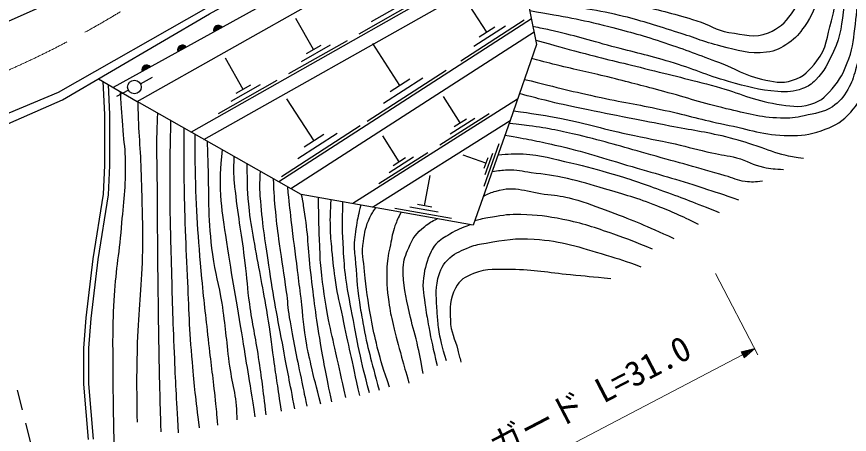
# Model space of a CAD drawing. Units: millimetres, scale not verified. Extents: x 40000 to 680000, y 20000 to 380000.
# Drawn here: x 397994 to 459033, y 240542 to 271141 of the extents above; entities that cross this region are included whole.
import ezdxf
from ezdxf.enums import TextEntityAlignment as Align

# ---------------------------------------------------------------- set-up
doc = ezdxf.new("R2010")
doc.units = ezdxf.units.MM
doc.header["$LTSCALE"] = 1000
doc.linetypes.add('CHAIN', pattern=[18.5, 12, -1.5, 3.5, -1.5])
for name, color, linetype, lineweight in [('M-BGD', 7, 'Continuous', 25), ('M-BMK', 2, 'CHAIN', 13), ('M-STR-HTXT', 7, 'Continuous', 13)]:
    doc.layers.add(name, color=color, linetype=linetype, lineweight=lineweight)
doc.styles.add('ＭＳ ゴシック', font='')
doc.styles.get('ＭＳ ゴシック').set_extended_font_data('MS Gothic')

msp = doc.modelspace()

# ---------------------------------------------------------------- linework, layer by layer
at = {"layer": 'M-BGD'}
for p, q in [((406834, 264917), (433875, 280173)), ((434668, 276203), (410795, 262675)), ((411718, 262153), (434875, 275185)), ((427339, 272280), (423075, 269863)), ((432472, 270005), (430877, 272477)), ((426112, 271960), (423980, 270752)), ((419749, 268732), (418456, 271014)), ((435727, 270992), (417213, 259045)), ((435188, 270883), (430554, 267892)), ((433830, 270444), (431513, 268948)), ((418083, 258552), (435920, 270041)), ((433051, 270379), (431893, 269631)), ((422212, 269374), (417933, 266950)), ((426085, 266099), (424096, 269180)), ((420980, 269053), (418841, 267841)), ((420284, 269036), (419214, 268429)), ((414599, 265817), (413302, 268107)), ((429470, 267193), (423693, 263465)), ((404001, 266593), (406834, 264917)), ((407068, 266225), (407949, 266698)), ((417070, 266461), (412777, 264028)), ((415835, 266139), (413688, 264923)), ((427778, 266646), (424889, 264782)), ((426807, 266565), (425362, 265633)), ((406186, 265754), (405303, 265285)), ((415136, 266121), (414063, 265513)), ((419798, 262042), (417810, 265123)), ((434714, 265106), (422643, 257442)), ((430514, 263355), (429284, 265291)), ((432636, 264023), (429006, 261719)), ((431575, 263689), (429760, 262537)), ((423184, 263136), (417406, 259408)), ((424067, 257188), (434162, 263525)), ((430968, 263643), (430060, 263067)), ((421491, 262589), (418602, 260725)), ((420520, 262508), (419076, 261576)), ((426043, 260508), (424828, 262421)), ((433349, 261820), (432249, 258704)), ((428140, 261169), (424553, 258892)), ((427091, 260838), (425298, 259700)), ((426491, 260793), (425594, 260224)), ((432383, 260409), (430721, 260995)), ((432521, 260798), (432246, 260019)), ((432866, 261114), (432316, 259556)), ((427898, 257275), (428297, 259494)), ((429878, 256346), (425718, 257094)), ((428888, 256811), (426808, 257185)), ((428418, 257182), (427378, 257369)), ((398020, 243787), (398394, 242334)), ((398643, 241366), (399016, 239913))]:
    msp.add_line(p, q, dxfattribs=at)
for points in [[(459366, 304159), (453613, 301230), (451518, 300022), (404128, 274241), (400222, 272057), (394576, 269571), (389373, 267725), (383372, 266047), (376127, 264795), (372718, 264617), (367019, 264422)], [(326947, 265471), (348637, 260982), (355331, 259579), (361812, 258691), (366269, 258407), (372306, 258425), (377899, 258780), (385995, 260201), (390594, 261568), (395601, 263343), (401070, 265616), (411883, 271760), (453414, 295073), (459024, 297807), (465771, 300826)], [(326849, 264996), (348538, 260507), (355248, 259101), (361787, 258004), (366389, 257662), (372390, 257697), (378028, 258070), (386182, 259604), (390864, 260921), (395929, 262677), (401361, 265051), (412122, 271337), (433383, 282981), (451855, 293418), (453801, 294479), (459230, 297367)], [(433383, 282981), (433555, 281686), (405076, 265957)], [(433555, 281686), (436110, 269105), (434162, 263525)], [(404319, 266404), (404426, 263960), (404426, 260240), (404341, 258134), (403580, 253398), (403072, 249075), (402902, 246865), (402902, 244230), (403241, 240160)], [(404701, 266179), (404797, 263968), (404797, 260233), (404712, 258097), (403948, 253347), (403442, 249039), (403273, 246851), (403273, 244245), (403611, 240191)], [(424067, 257188), (418854, 258116), (406834, 264917)], [(434162, 263525), (431458, 255859), (424067, 257188)]]:
    msp.add_lwpolyline(points, dxfattribs=at)
msp.add_circle((406628, 265988), 500, dxfattribs=at)
for centre, radius, start, end in [((412777, 270148), 354, 37.71029, 200.11547), ((412777, 270148), 283, 39.93433, 197.89143), ((412777, 270148), 212, 43.68066, 194.14511), ((412777, 270148), 142, 51.39239, 186.43338), ((412777, 270148), 100, 61.71005, 176.11571), ((412777, 270148), 100, 61.71005, 176.11571), ((410150, 268697), 354, 37.71029, 200.11547), ((410150, 268697), 283, 39.93433, 197.89143), ((410150, 268697), 212, 43.68066, 194.14511), ((410150, 268697), 142, 51.39239, 186.43338), ((410150, 268697), 100, 61.71005, 176.11571), ((410150, 268697), 100, 61.71005, 176.11571), ((407524, 267247), 354, 37.71029, 200.11547), ((407524, 267247), 283, 39.93433, 197.89143), ((407524, 267247), 212, 43.68066, 194.14511), ((407524, 267247), 142, 51.39239, 186.43338), ((407524, 267247), 100, 61.71005, 176.11571), ((407524, 267247), 100, 61.71005, 176.11571)]:
    msp.add_arc(centre, radius, start, end, dxfattribs=at)
for points, knots in [([(435217, 273501), (437351, 273122), (437892, 273027), (439604, 272710), (441180, 272418), (442069, 272289), (443635, 271946), (445294, 271583), (446219, 271344), (447843, 270845), (448780, 270557), (449233, 270130), (450204, 269993), (451324, 269835), (452055, 269523), (453098, 269957), (453890, 270287), (454291, 270660), (454785, 271360), (455492, 272362), (455713, 273056), (456046, 274237), (456333, 275258), (456420, 275851), (456578, 276900), (456902, 279046), (456970, 280264), (457200, 282422), (457383, 284141), (457476, 285105), (457644, 286825), (457732, 287733), (457811, 288240), (457857, 289151), (457880, 289615), (457888, 289770), (457897, 290338)], [0, 0, 0, 0, 1, 1, 1, 2, 2, 2, 3, 3, 3, 4, 4, 4, 5, 5, 5, 6, 6, 6, 7, 7, 7, 8, 8, 8, 9, 9, 9, 10, 10, 10, 11, 11, 11, 12, 12, 12, 12]), ([(458804, 289710), (458604, 287572), (458552, 287028), (458407, 285307), (458274, 283720), (458192, 282831), (458088, 281241), (457977, 279557), (458116, 278594), (457857, 276926), (457599, 275264), (457448, 274313), (456863, 272736), (456514, 271797), (456330, 271241), (455744, 270428), (455361, 269897), (455133, 269577), (454590, 269212), (454017, 268826), (453642, 268620), (452956, 268537), (451650, 268379), (450896, 268668), (449618, 268981), (448268, 269311), (447558, 269660), (446227, 270064), (444658, 270540), (443789, 270845), (442196, 271236), (441133, 271496), (440521, 271572), (439444, 271768), (438752, 271895), (438361, 271948), (437669, 272070), (436790, 272225), (436511, 272280), (435423, 272487)], [0, 0, 0, 0, 1, 1, 1, 2, 2, 2, 3, 3, 3, 4, 4, 4, 5, 5, 5, 6, 6, 6, 7, 7, 7, 8, 8, 8, 9, 9, 9, 10, 10, 10, 11, 11, 11, 12, 12, 12, 13, 13, 13, 13]), ([(435605, 271590), (438371, 271107), (439162, 270993), (441397, 270419), (443013, 270004), (443916, 269756), (445499, 269229), (447081, 268703), (447952, 268363), (449512, 267773), (450724, 267315), (451336, 266847), (452601, 266566), (453468, 266373), (454029, 266204), (454874, 266477), (455719, 266750), (456112, 267191), (456650, 267898), (457386, 268867), (457390, 269654), (457715, 270827), (458172, 272478), (458199, 273458), (458390, 275160), (458654, 277511), (458622, 278844), (458780, 281206), (458915, 283224), (458916, 284361), (459135, 286373), (459257, 287491), (459299, 287866), (459497, 289231)], [0, 0, 0, 0, 1, 1, 1, 2, 2, 2, 3, 3, 3, 4, 4, 4, 5, 5, 5, 6, 6, 6, 7, 7, 7, 8, 8, 8, 9, 9, 9, 10, 10, 10, 11, 11, 11, 11]), ([(460069, 288835), (459886, 287894), (459821, 287627), (459739, 286843), (459693, 286400), (459678, 286151), (459650, 285707), (459555, 284175), (459528, 283316), (459455, 281783), (459379, 280188), (459391, 279291), (459277, 277699), (459116, 275444), (459034, 274174), (458656, 271946), (458431, 270619), (458459, 269803), (457875, 268590), (457455, 267720), (457234, 267188), (456561, 266495), (456250, 266175), (456021, 266026), (455602, 265874), (454933, 265630), (454501, 265609), (453791, 265661), (452358, 265764), (451570, 266002), (450186, 266388), (448488, 266863), (447597, 267324), (445907, 267827), (444250, 268320), (443300, 268522), (441628, 268963), (439860, 269429), (438887, 269762), (437100, 270153), (436610, 270260), (436449, 270299), (435844, 270416)], [0, 0, 0, 0, 1, 1, 1, 2, 2, 2, 3, 3, 3, 4, 4, 4, 5, 5, 5, 6, 6, 6, 7, 7, 7, 8, 8, 8, 9, 9, 9, 10, 10, 10, 11, 11, 11, 12, 12, 12, 13, 13, 13, 14, 14, 14, 14]), ([(436044, 269426), (437635, 268975), (438048, 268862), (439338, 268519), (441162, 268034), (442195, 267808), (444025, 267347), (446079, 266830), (447238, 266573), (449281, 266016), (451022, 265541), (451937, 265017), (453720, 264737), (454679, 264587), (455271, 264457), (456206, 264719), (457047, 264956), (457406, 265431), (457963, 266104), (458513, 266769), (458690, 267250), (458993, 268058), (459348, 269002), (459334, 269597), (459473, 270597), (459727, 272428), (459705, 273473), (459792, 275320), (459935, 278348), (459798, 280054), (460005, 283079), (460111, 284623), (460299, 285477), (460414, 287021), (460457, 287609), (460474, 287801), (460513, 288527)], [0, 0, 0, 0, 1, 1, 1, 2, 2, 2, 3, 3, 3, 4, 4, 4, 5, 5, 5, 6, 6, 6, 7, 7, 7, 8, 8, 8, 9, 9, 9, 10, 10, 10, 11, 11, 11, 12, 12, 12, 12]), ([(435218, 266549), (437915, 265876), (438627, 265692), (440829, 265217), (442661, 264821), (443703, 264676), (445534, 264276), (447247, 263901), (448183, 263588), (449902, 263246), (451725, 262883), (452731, 262451), (454590, 262429), (455529, 262418), (456082, 262475), (456969, 262784), (457812, 263077), (458318, 263299), (458940, 263938), (460043, 265072), (460285, 266049), (460751, 267560), (461366, 269555), (460744, 270817), (460769, 272905), (460808, 276255), (460838, 278133), (460964, 281481), (461010, 282689), (460982, 283372), (461142, 284570), (461303, 285786), (461421, 286229), (461793, 287642)], [0, 0, 0, 0, 1, 1, 1, 2, 2, 2, 3, 3, 3, 4, 4, 4, 5, 5, 5, 6, 6, 6, 7, 7, 7, 8, 8, 8, 9, 9, 9, 10, 10, 10, 11, 11, 11, 11]), ([(461240, 288025), (461027, 287028), (460976, 286736), (460858, 285902), (460691, 284724), (460714, 284052), (460627, 282866), (460539, 281673), (460476, 281006), (460414, 279812), (460291, 277448), (460291, 276121), (460183, 273757), (460112, 272210), (460181, 271332), (459970, 269798), (459831, 268791), (459780, 268215), (459490, 267241), (459318, 266662), (459234, 266320), (458922, 265803), (458580, 265235), (458340, 264907), (457786, 264542), (457081, 264077), (456548, 264080), (455726, 263885), (455062, 263727), (454669, 263685), (453986, 263707), (452410, 263760), (451545, 264045), (450009, 264400), (448201, 264818), (447221, 265181), (445428, 265661), (443939, 266059), (443105, 266281), (441610, 266655), (440138, 267023), (439302, 267180), (437828, 267543), (437014, 267743), (436756, 267806), (435747, 268064)], [0, 0, 0, 0, 1, 1, 1, 2, 2, 2, 3, 3, 3, 4, 4, 4, 5, 5, 5, 6, 6, 6, 7, 7, 7, 8, 8, 8, 9, 9, 9, 10, 10, 10, 11, 11, 11, 12, 12, 12, 13, 13, 13, 14, 14, 14, 15, 15, 15, 15]), ([(405585, 265656), (405675, 264264), (405697, 263911), (405779, 262793), (405845, 261905), (405948, 261411), (405957, 260520), (405977, 258627), (405817, 257568), (405655, 255682), (405475, 253591), (405226, 252433), (405114, 250337), (404991, 248059), (405039, 246778), (405051, 244496), (405061, 242737), (405070, 242170), (405123, 239995)], [0, 0, 0, 0, 1, 1, 1, 2, 2, 2, 3, 3, 3, 4, 4, 4, 5, 5, 5, 6, 6, 6, 6]), ([(455673, 260751), (455073, 260822), (454889, 260858), (454395, 260964), (453539, 261148), (453098, 261394), (452264, 261657), (451381, 261935), (450891, 262114), (449991, 262331), (448398, 262715), (447481, 262817), (445872, 263130), (444706, 263358), (444054, 263486), (442889, 263716), (441529, 263985), (440764, 264120), (439409, 264409), (438359, 264632), (437769, 264752), (436728, 265012), (435993, 265196), (435754, 265258), (434854, 265507)], [0, 0, 0, 0, 1, 1, 1, 2, 2, 2, 3, 3, 3, 4, 4, 4, 5, 5, 5, 6, 6, 6, 7, 7, 7, 8, 8, 8, 8]), ([(406845, 241433), (406805, 244219), (406798, 244977), (406863, 247248), (406933, 249716), (407171, 251091), (407227, 253560), (407276, 255758), (407208, 256991), (407156, 259189), (407107, 261219), (406954, 262352), (406907, 264382), (406902, 264577), (406900, 264640), (406897, 264881)], [0, 0, 0, 0, 1, 1, 1, 2, 2, 2, 3, 3, 3, 4, 4, 4, 5, 5, 5, 5]), ([(408318, 264077), (408268, 262948), (408251, 262646), (408248, 261728), (408245, 260996), (408267, 260586), (408274, 259854), (408290, 258291), (408288, 257414), (408301, 255850), (408320, 253558), (408330, 252274), (408363, 249982), (408397, 247603), (408405, 246270), (408469, 243892), (408503, 242657), (408513, 242266), (408567, 240732)], [0, 0, 0, 0, 1, 1, 1, 2, 2, 2, 3, 3, 3, 4, 4, 4, 5, 5, 5, 6, 6, 6, 6]), ([(434412, 264241), (435909, 264043), (436326, 263971), (437544, 263752), (439619, 263378), (440741, 262976), (442800, 262527), (444149, 262232), (444917, 262124), (446262, 261816), (447320, 261574), (447902, 261393), (448961, 261159), (449665, 261004), (450074, 260983), (450772, 260804), (451563, 260603), (451942, 260268), (452743, 260112), (453312, 260001), (453543, 259976), (454217, 259952)], [0, 0, 0, 0, 1, 1, 1, 2, 2, 2, 3, 3, 3, 4, 4, 4, 5, 5, 5, 6, 6, 6, 7, 7, 7, 7]), ([(409854, 240661), (409697, 243501), (409658, 244230), (409561, 246520), (409455, 249054), (409412, 250474), (409348, 253010), (409290, 255346), (409238, 256656), (409242, 258993), (409245, 260761), (409252, 261335), (409305, 263519)], [0, 0, 0, 0, 1, 1, 1, 2, 2, 2, 3, 3, 3, 4, 4, 4, 4]), ([(452672, 259082), (452105, 259020), (451890, 259007), (451394, 259064), (450805, 259132), (450507, 259327), (449938, 259490), (447812, 260100), (446618, 260428), (444487, 261017), (442539, 261556), (441461, 261906), (439498, 262385), (438069, 262733), (437260, 262907), (435804, 263113), (435137, 263207), (434909, 263242), (434091, 263323)], [0, 0, 0, 0, 1, 1, 1, 2, 2, 2, 3, 3, 3, 4, 4, 4, 5, 5, 5, 6, 6, 6, 6]), ([(410249, 262985), (410240, 261355), (410239, 260934), (410254, 259619), (410270, 258218), (410291, 257433), (410334, 256032), (410380, 254513), (410419, 253662), (410494, 252144), (410615, 249674), (410629, 248286), (410849, 245823), (411017, 243939), (411086, 243313), (411381, 241011)], [0, 0, 0, 0, 1, 1, 1, 2, 2, 2, 3, 3, 3, 4, 4, 4, 5, 5, 5, 5]), ([(412749, 241206), (412668, 242093), (412644, 242321), (412571, 243035), (412406, 244654), (412270, 245555), (412092, 247172), (411886, 249037), (411742, 250080), (411577, 251949), (411298, 255104), (411156, 256878), (411097, 260045), (411079, 261011), (411066, 261331), (411074, 262518)], [0, 0, 0, 0, 1, 1, 1, 2, 2, 2, 3, 3, 3, 4, 4, 4, 5, 5, 5, 5]), ([(414151, 241597), (414156, 241705), (414152, 241738), (414151, 241828), (414134, 243404), (413786, 244260), (413583, 245823), (413363, 247514), (413324, 248472), (413050, 250155), (412824, 251549), (412574, 252309), (412376, 253706), (412015, 256244), (412122, 257697), (412038, 260258), (412016, 260939), (412006, 261157), (411989, 262000)], [0, 0, 0, 0, 1, 1, 1, 2, 2, 2, 3, 3, 3, 4, 4, 4, 5, 5, 5, 6, 6, 6, 6]), ([(433788, 262464), (435541, 262161), (436031, 262058), (437456, 261737), (439690, 261233), (440902, 260794), (443102, 260156), (445132, 259567), (446277, 259260), (448287, 258603), (449316, 258266), (449652, 258157), (450914, 257715)], [0, 0, 0, 0, 1, 1, 1, 2, 2, 2, 3, 3, 3, 4, 4, 4, 4]), ([(413048, 261401), (412924, 259849), (412875, 259362), (412944, 258057), (413005, 256906), (413134, 256268), (413299, 255127), (413704, 252324), (414016, 250767), (414471, 247971), (414861, 245572), (414983, 244822), (415465, 241828)], [0, 0, 0, 0, 1, 1, 1, 2, 2, 2, 3, 3, 3, 4, 4, 4, 4]), ([(416282, 241970), (416040, 244001), (415978, 244539), (415732, 246178), (415501, 247715), (415291, 248563), (415075, 250102), (414910, 251269), (414905, 251934), (414755, 253103), (414491, 255158), (414275, 256301), (414027, 258358), (413977, 258777), (413951, 259012), (413929, 259433), (413901, 260002), (413917, 260203), (413950, 260891)], [0, 0, 0, 0, 1, 1, 1, 2, 2, 2, 3, 3, 3, 4, 4, 4, 5, 5, 5, 6, 6, 6, 6]), ([(433277, 261016), (434110, 261103), (434395, 261099), (435112, 261080), (436508, 261042), (437262, 260718), (438627, 260423), (439847, 260159), (440521, 259965), (441717, 259606), (443175, 259168), (443977, 258875), (445410, 258363), (447019, 257788), (447538, 257578), (449494, 256800)], [0, 0, 0, 0, 1, 1, 1, 2, 2, 2, 3, 3, 3, 4, 4, 4, 5, 5, 5, 5]), ([(414871, 260369), (414888, 258752), (414875, 258271), (415030, 256938), (415142, 255974), (415256, 255440), (415421, 254483), (415772, 252445), (416023, 251313), (416362, 249272), (416568, 248028), (416635, 247324), (416815, 246076), (417031, 244574), (417103, 244102), (417383, 242232)], [0, 0, 0, 0, 1, 1, 1, 2, 2, 2, 3, 3, 3, 4, 4, 4, 5, 5, 5, 5]), ([(418395, 242401), (417975, 244530), (417870, 245077), (417551, 246795), (417108, 249187), (416824, 250522), (416477, 252930), (416193, 254904), (415994, 256009), (415856, 257999), (415829, 258380), (415823, 258594), (415829, 258975), (415835, 259299), (415841, 259410), (415871, 259804)], [0, 0, 0, 0, 1, 1, 1, 2, 2, 2, 3, 3, 3, 4, 4, 4, 5, 5, 5, 5]), ([(447985, 255913), (446566, 256606), (446146, 256799), (444931, 257280), (443458, 257862), (442595, 258086), (441078, 258540), (440024, 258856), (439433, 259039), (438361, 259286), (437341, 259521), (436753, 259572), (435716, 259712), (435039, 259804), (434658, 259913), (433975, 259890), (433529, 259875), (433354, 259860), (432838, 259771)], [0, 0, 0, 0, 1, 1, 1, 2, 2, 2, 3, 3, 3, 4, 4, 4, 5, 5, 5, 6, 6, 6, 6]), ([(416795, 259281), (416852, 258112), (416867, 257794), (416957, 256845), (417043, 255930), (417117, 255420), (417241, 254510), (417428, 253135), (417568, 252369), (417756, 250994), (417856, 250257), (417854, 249837), (417978, 249103), (418272, 247355), (418483, 246384), (418839, 244647), (419002, 243848), (419053, 243595), (419265, 242605)], [0, 0, 0, 0, 1, 1, 1, 2, 2, 2, 3, 3, 3, 4, 4, 4, 5, 5, 5, 6, 6, 6, 6]), ([(432209, 257988), (432582, 258203), (432767, 258244), (433141, 258363), (434552, 258810), (435450, 258261), (436923, 258114), (437638, 258043), (438038, 257973), (438734, 257795), (439850, 257510), (440440, 257232), (441522, 256836), (443370, 256159), (443969, 255870), (446174, 254901)], [0, 0, 0, 0, 1, 1, 1, 2, 2, 2, 3, 3, 3, 4, 4, 4, 5, 5, 5, 5]), ([(420295, 242742), (419930, 244154), (419825, 244522), (419567, 245672), (419445, 246216), (419366, 246518), (419265, 247066), (419018, 248402), (419005, 249170), (418839, 250519), (418741, 251310), (418689, 251753), (418590, 252544), (418411, 253983), (418294, 254787), (418129, 256228), (418019, 257184), (417985, 257489), (417861, 258678)], [0, 0, 0, 0, 1, 1, 1, 2, 2, 2, 3, 3, 3, 4, 4, 4, 5, 5, 5, 6, 6, 6, 6]), ([(418851, 258118), (418959, 257588), (418979, 257438), (419052, 257000), (419350, 255219), (419320, 254195), (419531, 252401), (419771, 250371), (419911, 249233), (420250, 247217), (420534, 245532), (420642, 244976), (421067, 242920)], [0, 0, 0, 0, 1, 1, 1, 2, 2, 2, 3, 3, 3, 4, 4, 4, 4]), ([(422124, 243240), (421767, 244830), (421677, 245230), (421396, 246507), (421186, 247456), (421048, 247984), (420863, 248939), (420581, 250395), (420474, 251221), (420304, 252694), (420230, 253333), (420245, 253695), (420215, 254337), (420149, 255725), (420148, 256172), (420112, 257892)], [0, 0, 0, 0, 1, 1, 1, 2, 2, 2, 3, 3, 3, 4, 4, 4, 5, 5, 5, 5]), ([(421026, 257730), (420970, 256793), (420950, 256522), (420969, 255748), (420987, 255081), (421023, 254708), (421085, 254044), (421171, 253116), (421225, 252596), (421360, 251673), (421506, 250679), (421671, 250136), (421875, 249152), (422342, 246894), (422504, 246183), (423118, 243382)], [0, 0, 0, 0, 1, 1, 1, 2, 2, 2, 3, 3, 3, 4, 4, 4, 5, 5, 5, 5]), ([(423855, 243595), (423470, 245077), (423359, 245475), (423100, 246693), (422919, 247547), (422834, 248028), (422674, 248886), (422449, 250094), (422304, 250768), (422132, 251984), (422016, 252808), (421999, 253276), (421946, 254106), (421861, 255458), (421884, 255922), (421903, 257573)], [0, 0, 0, 0, 1, 1, 1, 2, 2, 2, 3, 3, 3, 4, 4, 4, 5, 5, 5, 5]), ([(423225, 257338), (423042, 256642), (422990, 256430), (422896, 255837), (422790, 255170), (422728, 254790), (422745, 254115), (422751, 253864), (422775, 253725), (422798, 253476), (422918, 252206), (422925, 251487), (423118, 250226), (423209, 249635), (423267, 249305), (423375, 248717), (423734, 246763), (423946, 246120), (424565, 243772)], [0, 0, 0, 0, 1, 1, 1, 2, 2, 2, 3, 3, 3, 4, 4, 4, 5, 5, 5, 6, 6, 6, 6]), ([(425337, 243999), (424868, 245374), (424720, 245766), (424432, 246928), (424227, 247754), (424133, 248222), (423979, 249059), (423735, 250381), (423625, 251129), (423500, 252468), (423419, 253325), (423272, 253820), (423411, 254670), (423525, 255369), (423570, 255787), (423890, 256419), (424039, 256712), (424102, 256835), (424324, 257142)], [0, 0, 0, 0, 1, 1, 1, 2, 2, 2, 3, 3, 3, 4, 4, 4, 5, 5, 5, 6, 6, 6, 6]), ([(426173, 256809), (425941, 256363), (425873, 256215), (425728, 255815), (425538, 255292), (425505, 254975), (425391, 254430), (425259, 253801), (425161, 253447), (425133, 252805), (425090, 251803), (425140, 251234), (425275, 250240), (425364, 249586), (425436, 249222), (425586, 248580), (425804, 247643), (425962, 247128), (426216, 246200), (426420, 245457), (426486, 245221), (426749, 244300)], [0, 0, 0, 0, 1, 1, 1, 2, 2, 2, 3, 3, 3, 4, 4, 4, 5, 5, 5, 6, 6, 6, 7, 7, 7, 7]), ([(444593, 254102), (443270, 254662), (442888, 254812), (441770, 255202), (440338, 255703), (439527, 255982), (438042, 256286), (436851, 256529), (436166, 256599), (434952, 256641), (434138, 256668), (433678, 256599), (432875, 256463), (432362, 256377), (432178, 256341), (431574, 256187)], [0, 0, 0, 0, 1, 1, 1, 2, 2, 2, 3, 3, 3, 4, 4, 4, 5, 5, 5, 5]), ([(427788, 244993), (427593, 246073), (427541, 246367), (427344, 247239), (427151, 248094), (426971, 248556), (426793, 249414), (426527, 250703), (426299, 251436), (426332, 252752), (426347, 253342), (426508, 253662), (426731, 254208), (427021, 254917), (427296, 255312), (427903, 255779), (428236, 256036), (428397, 256142), (428824, 256333)], [0, 0, 0, 0, 1, 1, 1, 2, 2, 2, 3, 3, 3, 4, 4, 4, 5, 5, 5, 6, 6, 6, 6]), ([(431229, 255900), (430534, 255623), (430300, 255542), (429759, 255211), (429332, 254951), (429053, 254837), (428720, 254466), (428554, 254281), (428472, 254161), (428374, 253933), (428063, 253213), (427915, 252783), (427814, 252006), (427707, 251172), (427859, 250692), (427965, 249858), (428037, 249293), (428104, 248980), (428205, 248420), (428405, 247303), (428499, 246940), (428809, 245579)], [0, 0, 0, 0, 1, 1, 1, 2, 2, 2, 3, 3, 3, 4, 4, 4, 5, 5, 5, 6, 6, 6, 7, 7, 7, 7]), ([(429501, 245916), (429181, 247057), (429050, 247402), (428924, 248384), (428867, 248833), (428840, 249086), (428817, 249538), (428770, 250481), (428663, 251035), (428880, 251953), (429035, 252614), (429233, 253012), (429741, 253462), (430222, 253890), (430594, 254003), (431188, 254252), (431642, 254443), (431926, 254476), (432413, 254554), (433774, 254773), (434555, 254951), (435929, 254847), (438033, 254689), (439183, 254289), (441202, 253675), (442203, 253371), (442557, 253265), (443741, 252823)], [0, 0, 0, 0, 1, 1, 1, 2, 2, 2, 3, 3, 3, 4, 4, 4, 5, 5, 5, 6, 6, 6, 7, 7, 7, 8, 8, 8, 9, 9, 9, 9]), ([(441557, 251935), (440114, 252076), (439750, 252111), (438592, 252219), (436900, 252378), (435959, 252616), (434260, 252610), (433172, 252606), (432499, 252731), (431490, 252326), (430871, 252078), (430459, 251855), (430158, 251261), (429736, 250428), (429763, 249833), (429785, 248899), (429806, 248020), (430116, 247567), (430336, 246715), (430425, 246368), (430453, 246259), (430566, 245827)], [0, 0, 0, 0, 1, 1, 1, 2, 2, 2, 3, 3, 3, 4, 4, 4, 5, 5, 5, 6, 6, 6, 7, 7, 7, 7])]:
    msp.add_open_spline(points, degree=3, knots=knots, dxfattribs=at)
at = {"layer": 'M-BMK'}
msp.add_arc((368949, 331794), 70558, 272.86874, 301.2941, dxfattribs=at)
at = {"layer": 'M-STR-HTXT'}
for p, q in [((449218, 252332), (452327, 246376)), ((452095, 246820), (451093, 246579)), ((451293, 246627), (451116, 246534)), ((451139, 246490), (451494, 246675)), ((451694, 246723), (451162, 246446)), ((451186, 246401), (451895, 246771)), ((452095, 246820), (451209, 246357)), ((451232, 246313), (451941, 246683)), ((452095, 246820), (451324, 246135)), ((424452, 232392), (451209, 246357)), ((451093, 246579), (451324, 246135)), ((451787, 246546), (451255, 246268)), ((451278, 246224), (451633, 246409)), ((451478, 246272), (451301, 246180))]:
    msp.add_line(p, q, dxfattribs=at)

# ---------------------------------------------------------------- texts
at = {"layer": 'M-STR-HTXT', "style": 'ＭＳ ゴシック'}
msp.add_text('ストンガード L=31.0', height=1833, rotation=27.561, dxfattribs=at).set_placement((437368, 240261), align=Align.BOTTOM_CENTER)

doc.saveas('drawing.dxf')
